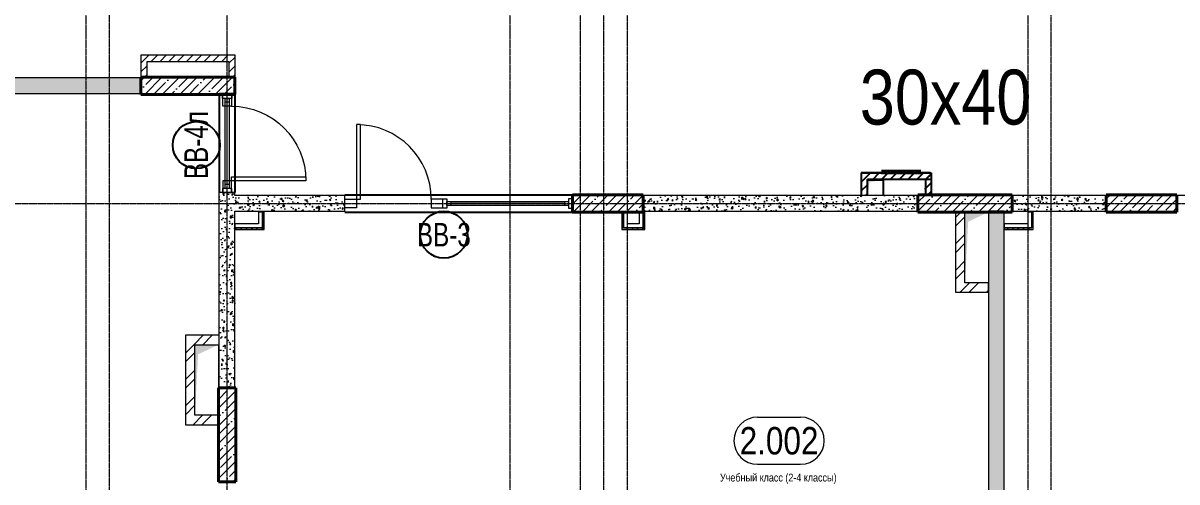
# Model space of a CAD drawing. Header units: millimetres. Extents: x -231292 to 573618, y -153144 to 564035.
# Drawn here: x 14084 to 28783, y 30980 to 36830 of the extents above; entities that cross this region are included whole.
import ezdxf
from ezdxf.enums import TextEntityAlignment as Align

# ---------------------------------------------------------------- set-up
doc = ezdxf.new("R2010")
doc.units = ezdxf.units.MM
doc.linetypes.add('CENTER2', pattern=[28.575, 19.05, -3.175, 3.175, -3.175])
doc.linetypes.add('HIDDEN2', pattern=[4.7625, 3.175, -1.5875])
doc.layers.get('0').update_dxf_attribs({"color": 250})
doc.layers.get('Defpoints').update_dxf_attribs({"color": 250})
for name, color, linetype, lineweight in [('11.10.2) люки', 30, 'Continuous', 60), ('АР_Area', 250, 'Continuous', 5), ('АР_Витраж', 250, 'Continuous', 13), ('АР_Витраж марка', 250, 'Continuous', 9), ('АР_Двери_витраж', 250, 'Continuous', 9), ('АР_Колонны', 250, 'Continuous', 35), ('АР_Стены ГКЛ', 250, 'Continuous', 15), ('АР_Стены ЖБ', 250, 'Continuous', 35), ('АР_Стены кирпич', 250, 'Continuous', 20), ('АР_Стены ПЕНОблок', 250, 'Continuous', 20), ('АР_Штриховка', 250, 'Continuous', 0), ('ОВ_Шахты', 250, 'Continuous', 5), ('РД_Оси_100', 250, 'Continuous', 0), ('РД_проем_инж перемыч_фахверк', 250, 'Continuous', 18)]:
    doc.layers.add(name, color=color, linetype=linetype, lineweight=lineweight)
doc.layers.add('РД_Витраж_вн', color=250, linetype='Continuous')
doc.layers.add('РД_Проем', color=250, linetype='Continuous', lineweight=0, plot=False)
doc.styles.add('Arial_09', font='ARIALN.TTF', dxfattribs={"width": 0.9})
doc.styles.add('style1', font='ARIALN.TTF')
pattern_1 = [(45, (8883.4, 13229.69), (-112.2532, 112.2532), []), (45, (8995.66, 13229.69), (-112.2532, 112.2532), [198.4375, -39.6875, 0, -39.6875])]
pattern_2 = [(45, (8883.4, 13229.69), (-168.3798, 168.3798), []), (45, (8995.66, 13229.69), (-168.3798, 168.3798), [])]
pattern_3 = [(45, (8883.4, 13229.69), (-168.3798, 168.3798), []), (45, (8995.66, 13229.69), (-168.3798, 168.3798), [])]
pattern_4 = [(45, (8883.403, 13229.686), (-33.67596, 33.67596), [])]
pattern_5 = [(45, (8883.4, 13229.69), (-56.1266, 56.1266), [])]
pattern_6 = [(45, (-205407.17, -109493.564), (-56.1266, 56.1266), [])]
pattern_7 = [(45, (-205407.17, -109493.564), (-56.1266, 56.1266), [])]

# ---------------------------------------------------------------- blocks, each defined once
blk = doc.blocks.new('СОШ_2200_АР_ОСИ_М100_28.05.24')
at = {"layer": 'РД_Оси_100', "linetype": 'CENTER2'}
blk.add_line((-5954.958, 21300), (29555, 21300), dxfattribs=at)
for points in [[(5849.555, 139938.679), (6000, 139538.679), (6000, -6194.559)], [(6300, -6195.83), (6300, 139538.679), (6450, 139938.679)], [(7800, -6155), (7800, 139938.679)], [(11400, 139938.679), (11400, -6155)], [(12000.12, -6155), (12300, -5755), (12300, 139538.679), (12000, 139938.679)], [(12600, -6155), (12600, 139938.679)], [(13200, -6155), (12900, -5755), (12900, 139538.679), (13220.167, 139939.357)], [(17850, 139938.679), (18000, 139538.679), (18000, -6194.092)], [(18300, -6196.31), (18300, 139538.679), (18450, 139938.679)]]:
    blk.add_lwpolyline(points, dxfattribs=at)
blk = doc.blocks.new('otv')
at = {"linetype": 'Continuous'}
blk.add_lwpolyline([(0, -1), (0, 0), (1, 0), (1, -1)], close=True, dxfattribs=at)
blk.add_solid([(0, -1), (0, 0), (0.135, -0.137), (1, 0)], dxfattribs=at)
blk = doc.blocks.new('MOK-МаркаПом_овал_ареал')
for p, q in [((-2.75, 3), (2.75, 3)), ((-2.75, -3), (2.75, -3))]:
    blk.add_line(p, q)
for centre, radius, start, end in [((-2.75, 0), 3, 90, 270), ((2.75, 0), 3, 270, 90), ((-3.75, 0), 3.5, 0, 0.001)]:
    blk.add_arc(centre, radius, start, end)
at = {"color": 0, "style": 'style1'}
blk.add_attdef('АР-ПОМЕЩЕНИЕ:НОМЕР', text='', height=3.5, dxfattribs=at).set_placement((0, 0), align=Align.MIDDLE)
at = {"layer": 'Defpoints', "color": 2, "style": 'style1'}
blk.add_attdef('АР-ПОМЕЩЕНИЕ:НАИМЕНОВАНИЕ', text='', height=1, dxfattribs=at).set_placement((-0.09, -4.81), align=Align.MIDDLE)
blk = doc.blocks.new('МаркаВитража1')
at = {"layer": 'Defpoints'}
blk.add_circle((0, 0), 3, dxfattribs=at)
at = {"color": 0, "linetype": 'ByBlock', "lineweight": -2, "style": 'Arial_09', "width": 0.9}
blk.add_attdef('АР-ОКНО:НАИМЕНОВАНИЕ', text='', height=3, dxfattribs=at).set_placement((0, 0), align=Align.MIDDLE)

msp = doc.modelspace()

# ---------------------------------------------------------------- hatches: boundary and pattern name
at = {"layer": 'АР_Стены ГКЛ', "linetype": 'Continuous', "lineweight": 0}
h = msp.add_hatch(dxfattribs=at)
h.set_pattern_fill('ANSI31', color=256, scale=15, angle=-360, style=0)
h.set_pattern_definition([(45, (8883.403, 13229.686), (-33.67596, 33.67596), [])])
h.paths.add_polyline_path([(17153.403, 34419.686), (17133.403, 34419.686), (17133.403, 34219.686), (17153.403, 34199.686)], flags=0)
h = msp.add_hatch(dxfattribs=at)
h.set_pattern_fill('ANSI31', color=256, scale=15, style=0)
h.set_pattern_definition([(45, (8883.403, 13229.686), (-33.67596, 33.67596), [])])
h.paths.add_polyline_path([(21713.403, 34199.686), (21733.403, 34219.686), (21733.403, 34419.686), (21713.403, 34419.686)], flags=0)
h = msp.add_hatch(dxfattribs=at)
h.set_pattern_fill('ANSI31', color=256, scale=15, angle=-360, style=0)
h.set_pattern_definition(pattern_4)
h.paths.add_polyline_path([(22003.403, 34419.686), (21983.403, 34419.686), (21983.403, 34219.686), (22003.403, 34199.686)], flags=0)
h = msp.add_hatch(dxfattribs=at)
h.set_pattern_fill('ANSI31', color=256, scale=15, angle=-360, style=0)
h.set_pattern_definition(pattern_4)
h.paths.add_polyline_path([(26953.403, 34419.686), (26933.403, 34419.686), (26933.403, 34219.686), (26953.403, 34199.686)], flags=0)
h = msp.add_hatch(dxfattribs=at)
h.set_pattern_fill('ANSI31', color=256, scale=15, style=0)
h.set_pattern_definition(pattern_4)
h.paths.add_polyline_path([(17153.403, 34199.686), (17133.403, 34219.686), (16783.403, 34219.686), (16783.403, 34199.686)], flags=0)
h = msp.add_hatch(dxfattribs=at)
h.set_pattern_fill('ANSI31', color=256, scale=15, style=0)
h.set_pattern_definition([(45, (8883.403, 13229.686), (-33.67596, 33.67596), [])])
h.paths.add_polyline_path([(22003.403, 34199.686), (21983.403, 34219.686), (21733.403, 34219.686), (21713.403, 34199.686)], flags=0)
h = msp.add_hatch(dxfattribs=at)
h.set_pattern_fill('ANSI31', color=256, scale=15, style=0)
h.set_pattern_definition(pattern_4)
h.paths.add_polyline_path([(26953.403, 34199.686), (26933.403, 34219.686), (26583.403, 34219.686), (26583.403, 34199.686)], flags=0)
at = {"layer": 'АР_Штриховка', "linetype": 'Continuous', "lineweight": 0, "ltscale": 0.5}
h = msp.add_hatch(dxfattribs=at)
h.set_pattern_fill('ANSI31', color=256, scale=25, angle=-360, style=0)
h.set_pattern_definition(pattern_5)
h.paths.add_polyline_path([(15663.403, 36339.686), (15583.403, 36419.686), (15583.403, 36139.686), (15663.403, 36139.686)], flags=0)
h = msp.add_hatch(dxfattribs=at)
h.set_pattern_fill('ANSI31', color=256, scale=25, style=0)
h.set_pattern_definition(pattern_5)
h.paths.add_polyline_path([(16703.965, 36339.686), (16783.965, 36419.686), (15583.403, 36419.686), (15663.403, 36339.686)], flags=0)
h = msp.add_hatch(dxfattribs=at)
h.set_pattern_fill('ANSI31', color=256, scale=25, style=0)
h.set_pattern_definition([(45, (8883.4, 13229.69), (-56.1266, 56.1266), [])])
h.paths.add_polyline_path([(16703.965, 36139.686), (16783.965, 36139.686), (16783.965, 36419.686), (16703.965, 36339.686)], flags=0)
at = {"layer": 'АР_Штриховка', "linetype": 'Continuous', "lineweight": 0}
h = msp.add_hatch(dxfattribs=at)
h.set_pattern_fill('AR-CONC', color=256, angle=-315, style=0)
h.set_pattern_definition([(95, (8883.4, 13229.69), (140.09465, 117.5534), [19.05, -209.55]), (40, (8883.4, 13229.69), (-160.0185, 110.1767), [15.24, -167.6406]), (145.45144, (8895.08, 13239.48), (-19.9238, 227.7301), [16.19, -178.0902]), (91.1842, (8847.48, 13265.6), (221.4102, 161.9534), [28.575, -314.325]), (141.6356, (8865.93, 13279.1), (-7.0866, 342.8268), [24.285, -267.1356]), (36.1842, (8847.48, 13265.6), (-7.0866, 342.8268), [22.86, -251.4597]), (66, (8874.42, 13274.59), (179.52, 34.89515), [19.05, -209.55]), (11, (8874.42, 13274.59), (-86.54, 173.9412), [15.24, -167.64]), (116.45145, (8889.38, 13277.5), (92.98, 208.8363), [16.19, -178.09]), (82.5, (8883.4, 13229.686), (-57.60547, 61.97341), [0, -165.608, 0, -170.18, 0, -168.275]), (52.5, (8883.4, 13229.69), (-23.58973, 118.087), [0, -97.028, 0, -161.798, 0, -64.135]), (12.5, (8843.35, 13189.634), (99.92786, 91.8262), [0, -63.5, 0, -198.12, 0, -262.89]), (2.5, (8825.39, 13171.67), (86.7639, 122.7224), [0, -82.55, 0, -131.572, 0, -186.69])])
h.paths.add_polyline_path([(9003.403, 36129.686), (9003.403, 35929.686), (15583.403, 35929.686), (15583.403, 36129.686)], flags=0)
at = {"layer": 'АР_Штриховка', "linetype": 'Continuous', "lineweight": 5}
h = msp.add_hatch(dxfattribs=at)
h.set_pattern_fill('ANSI35', color=256, scale=25, style=0)
h.set_pattern_definition(pattern_1)
h.paths.add_polyline_path([(16783.403, 35919.686), (16783.403, 36139.686), (15583.403, 36139.686), (15583.403, 35919.686)], flags=0)
at = {"layer": 'АР_Штриховка', "linetype": 'Continuous', "lineweight": 0}
h = msp.add_hatch(dxfattribs=at)
h.set_pattern_fill('AR-CONC', color=256, angle=45, style=0)
h.set_pattern_definition([(95, (8883.4, 13229.69), (140.09465, 117.5534), [19.05, -209.55]), (40, (8883.4, 13229.69), (-160.0185, 110.1767), [15.24, -167.6406]), (145.45144, (8895.08, 13239.48), (-19.9238, 227.7301), [16.19, -178.0902]), (91.1842, (8847.48, 13265.6), (221.4102, 161.9534), [28.575, -314.325]), (141.6356, (8865.93, 13279.1), (-7.0866, 342.8268), [24.285, -267.1356]), (36.1842, (8847.48, 13265.6), (-7.0866, 342.8268), [22.86, -251.4597]), (66, (8874.42, 13274.59), (179.52, 34.89515), [19.05, -209.55]), (11, (8874.42, 13274.59), (-86.5399, 173.9412), [15.24, -167.64]), (116.45145, (8889.38, 13277.5), (92.98, 208.8363), [16.19, -178.09]), (82.5, (8883.4, 13229.686), (-57.60547, 61.97341), [0, -165.608, 0, -170.18, 0, -168.275]), (52.5, (8883.4, 13229.69), (-23.58973, 118.087), [0, -97.028, 0, -161.798, 0, -64.135]), (12.5, (8843.35, 13189.634), (99.92786, 91.8262), [0, -63.5, 0, -198.12, 0, -262.89]), (2.5, (8825.39, 13171.67), (86.7639, 122.7224), [0, -82.55, 0, -131.572, 0, -186.69])])
h.paths.add_polyline_path([(16583.403, 32179.686), (16783.403, 32179.686), (16783.403, 34429.686), (16733.403, 34493.019), (16583.403, 34419.686)], flags=0)
h.paths.add_polyline_path([(16583.403, 34419.686), (16733.403, 34493.019), (16783.403, 34629.686), (16783.403, 34669.686), (16583.403, 34669.686)], flags=0)
h.paths.add_polyline_path([(16583.403, 35919.686), (16783.403, 35919.686), (16783.403, 35929.686), (16583.403, 35929.686)], flags=0)
at = {"layer": 'АР_Штриховка', "linetype": 'Continuous', "lineweight": 25, "ltscale": 0.5, "true_color": 0x000000}
h = msp.add_hatch(dxfattribs=at)
h.set_pattern_fill('ANSI31', color=18, scale=25, angle=-360, style=0)
h.set_pattern_definition(pattern_6)
h.paths.add_polyline_path([(24841.617, 34839.686), (24761.617, 34919.686), (24761.617, 34629.686), (24841.617, 34629.686)], flags=0)
h = msp.add_hatch(dxfattribs=at)
h.set_pattern_fill('ANSI31', color=18, scale=25, style=0)
h.set_pattern_definition(pattern_7)
h.paths.add_polyline_path([(25641.007, 34839.686), (25641.007, 34919.686), (24761.617, 34919.686), (24841.617, 34839.686)], flags=0)
h = msp.add_hatch(dxfattribs=at)
h.set_pattern_fill('ANSI31', color=18, scale=25, style=0)
h.set_pattern_definition(pattern_7)
h.paths.add_polyline_path([(24771.471, 34839.686), (24771.471, 34919.686), (25650.861, 34919.686), (25570.861, 34839.686)], flags=0)
h = msp.add_hatch(dxfattribs=at)
h.set_pattern_fill('ANSI31', color=18, scale=25, angle=-360, style=0)
h.set_pattern_definition(pattern_6)
h.paths.add_polyline_path([(25570.861, 34839.686), (25650.861, 34919.686), (25650.861, 34629.686), (25570.861, 34629.686)], flags=0)
at = {"layer": 'АР_Штриховка', "linetype": 'Continuous', "lineweight": 0}
h = msp.add_hatch(dxfattribs=at)
h.set_pattern_fill('AR-CONC', color=256, angle=-315, style=0)
h.set_pattern_definition([(95, (8883.4, 13229.69), (140.09465, 117.5534), [19.05, -209.55]), (40, (8883.4, 13229.69), (-160.0185, 110.1767), [15.24, -167.6406]), (145.45144, (8895.08, 13239.48), (-19.9238, 227.7301), [16.19, -178.0902]), (91.1842, (8847.48, 13265.6), (221.4102, 161.9534), [28.575, -314.325]), (141.6356, (8865.93, 13279.1), (-7.0866, 342.8268), [24.285, -267.1356]), (36.1842, (8847.48, 13265.6), (-7.0866, 342.8268), [22.86, -251.4597]), (66, (8874.42, 13274.59), (179.52, 34.89515), [19.05, -209.55]), (11, (8874.42, 13274.59), (-86.54, 173.9412), [15.24, -167.64]), (116.45145, (8889.38, 13277.5), (92.98, 208.8363), [16.19, -178.09]), (82.5, (8883.4, 13229.686), (-57.60547, 61.97341), [0, -165.608, 0, -170.18, 0, -168.275]), (52.5, (8883.4, 13229.69), (-23.58973, 118.087), [0, -97.028, 0, -161.798, 0, -64.135]), (12.5, (8843.35, 13189.634), (99.92786, 91.8262), [0, -63.5, 0, -198.12, 0, -262.89]), (2.5, (8825.39, 13171.67), (86.7639, 122.7224), [0, -82.55, 0, -131.572, 0, -186.69])])
h.paths.add_polyline_path([(16783.403, 34629.686), (16733.403, 34493.019), (16783.403, 34429.686), (18183.403, 34429.686), (18183.403, 34629.686)], flags=0)
at = {"layer": 'АР_Штриховка', "linetype": 'Continuous', "lineweight": 5}
h = msp.add_hatch(dxfattribs=at)
h.set_pattern_fill('ANSI35', color=256, scale=25, style=0)
h.set_pattern_definition(pattern_1)
h.paths.add_polyline_path([(21983.403, 34419.686), (21983.403, 34639.686), (21083.403, 34639.686), (21083.403, 34419.686)], flags=0)
at = {"layer": 'АР_Штриховка', "linetype": 'Continuous', "lineweight": 0}
h = msp.add_hatch(dxfattribs=at)
h.set_pattern_fill('AR-CONC', color=256, angle=45, style=0)
h.set_pattern_definition([(95, (8883.4, 13229.69), (140.09465, 117.5534), [19.05, -209.55]), (40, (8883.4, 13229.69), (-160.0185, 110.1767), [15.24, -167.6406]), (145.45144, (8895.08, 13239.48), (-19.9238, 227.7301), [16.19, -178.0902]), (91.1842, (8847.48, 13265.6), (221.4102, 161.9534), [28.575, -314.325]), (141.6356, (8865.93, 13279.1), (-7.0866, 342.8268), [24.285, -267.1356]), (36.1842, (8847.48, 13265.6), (-7.0866, 342.8268), [22.86, -251.4597]), (66, (8874.42, 13274.59), (179.52, 34.89515), [19.05, -209.55]), (11, (8874.42, 13274.59), (-86.5399, 173.9412), [15.24, -167.64]), (116.45144, (8889.38, 13277.5), (92.98, 208.8363), [16.19, -178.09]), (82.5, (8883.4, 13229.686), (-57.60547, 61.97341), [0, -165.608, 0, -170.18, 0, -168.275]), (52.5, (8883.4, 13229.69), (-23.58973, 118.087), [0, -97.028, 0, -161.798, 0, -64.135]), (12.5, (8843.35, 13189.634), (99.92786, 91.8262), [0, -63.5, 0, -198.12, 0, -262.89]), (2.5, (8825.39, 13171.67), (86.7639, 122.7224), [0, -82.55, 0, -131.572, 0, -186.69])])
h.paths.add_polyline_path([(21983.403, 34629.686), (21983.403, 34429.686), (25483.403, 34429.686), (25483.403, 34629.686)], flags=0)
at = {"layer": 'АР_Штриховка', "linetype": 'Continuous', "lineweight": 5}
h = msp.add_hatch(dxfattribs=at)
h.set_pattern_fill('ANSI35', color=256, scale=25, style=0)
h.set_pattern_definition(pattern_1)
h.paths.add_polyline_path([(26683.403, 34419.686), (26683.403, 34639.686), (25483.403, 34639.686), (25483.403, 34419.686)], flags=0)
at = {"layer": 'АР_Штриховка', "linetype": 'Continuous', "lineweight": 0}
h = msp.add_hatch(dxfattribs=at)
h.set_pattern_fill('AR-CONC', color=256, angle=-315, style=0)
h.set_pattern_definition([(95, (8883.4, 13229.69), (140.09465, 117.5534), [19.05, -209.55]), (40, (8883.4, 13229.69), (-160.0185, 110.1767), [15.24, -167.6406]), (145.45144, (8895.08, 13239.48), (-19.9238, 227.7301), [16.19, -178.0902]), (91.1842, (8847.48, 13265.6), (221.4102, 161.9534), [28.575, -314.325]), (141.6356, (8865.93, 13279.1), (-7.0866, 342.8268), [24.285, -267.1356]), (36.1842, (8847.48, 13265.6), (-7.0866, 342.8268), [22.86, -251.4597]), (66, (8874.42, 13274.59), (179.52, 34.89515), [19.05, -209.55]), (11, (8874.42, 13274.59), (-86.5399, 173.9412), [15.24, -167.64]), (116.45145, (8889.38, 13277.5), (92.98, 208.8363), [16.19, -178.0899]), (82.5, (8883.4, 13229.686), (-57.60547, 61.97341), [0, -165.608, 0, -170.18, 0, -168.275]), (52.5, (8883.4, 13229.69), (-23.58973, 118.087), [0, -97.028, 0, -161.798, 0, -64.135]), (12.5, (8843.35, 13189.634), (99.92786, 91.8262), [0, -63.5, 0, -198.12, 0, -262.89]), (2.5, (8825.39, 13171.67), (86.7639, 122.7224), [0, -82.55, 0, -131.572, 0, -186.69])])
h.paths.add_polyline_path([(26683.403, 34629.686), (26683.403, 34429.686), (27883.403, 34429.686), (27883.403, 34629.686)], flags=0)
at = {"layer": 'АР_Штриховка', "linetype": 'Continuous', "lineweight": 5}
h = msp.add_hatch(dxfattribs=at)
h.set_pattern_fill('ANSI35', color=256, scale=25, style=0)
h.set_pattern_definition(pattern_1)
h.paths.add_polyline_path([(28783.403, 34419.686), (28783.403, 34639.686), (27883.403, 34639.686), (27883.403, 34419.686)], flags=0)
at = {"layer": 'АР_Штриховка', "linetype": 'Continuous', "lineweight": 0}
h = msp.add_hatch(dxfattribs=at)
h.set_pattern_fill('ANSI32', color=256, scale=25, style=0)
h.set_pattern_definition(pattern_3)
h.paths.add_polyline_path([(25963.403, 33399.686), (26083.403, 33519.686), (26083.403, 34419.686), (25963.403, 34419.686)], flags=0)
h = msp.add_hatch(dxfattribs=at)
h.set_pattern_fill('AR-CONC', color=256, angle=45, style=0)
h.set_pattern_definition([(95, (8883.4, 13229.69), (140.09465, 117.5534), [19.05, -209.55]), (40, (8883.4, 13229.69), (-160.0185, 110.1767), [15.24, -167.6406]), (145.45144, (8895.08, 13239.48), (-19.9238, 227.7301), [16.19, -178.0902]), (91.1842, (8847.48, 13265.6), (221.4102, 161.9534), [28.575, -314.325]), (141.6356, (8865.93, 13279.1), (-7.0866, 342.8268), [24.285, -267.1356]), (36.1842, (8847.48, 13265.6), (-7.0866, 342.8268), [22.86, -251.4597]), (66, (8874.42, 13274.59), (179.52, 34.89515), [19.05, -209.55]), (11, (8874.42, 13274.59), (-86.5399, 173.9412), [15.24, -167.64]), (116.45145, (8889.38, 13277.5), (92.98, 208.8363), [16.19, -178.0899]), (82.5, (8883.4, 13229.686), (-57.60547, 61.97341), [0, -165.608, 0, -170.18, 0, -168.275]), (52.5, (8883.4, 13229.69), (-23.58973, 118.087), [0, -97.028, 0, -161.798, 0, -64.135]), (12.5, (8843.35, 13189.634), (99.92786, 91.8262), [0, -63.5, 0, -198.12, 0, -262.89]), (2.5, (8825.39, 13171.67), (86.7639, 122.7224), [0, -82.55, 0, -131.572, 0, -186.69])])
h.paths.add_polyline_path([(26383.403, 26849.686), (26583.403, 26849.686), (26583.403, 34429.686), (26383.403, 34429.686)], flags=0)
h = msp.add_hatch(dxfattribs=at)
h.set_pattern_fill('ANSI32', color=256, scale=25, angle=-360, style=0)
h.set_pattern_definition(pattern_2)
h.paths.add_polyline_path([(26383.403, 33399.686), (26383.403, 33519.686), (26083.403, 33519.686), (25963.403, 33399.686)], flags=0)
h = msp.add_hatch(dxfattribs=at)
h.set_pattern_fill('ANSI32', color=256, scale=25, style=0)
h.set_pattern_definition(pattern_3)
h.paths.add_polyline_path([(16153.403, 31709.686), (16273.403, 31829.686), (16273.403, 32729.686), (16153.403, 32849.686)], flags=0)
h = msp.add_hatch(dxfattribs=at)
h.set_pattern_fill('ANSI32', color=256, scale=25, angle=-360, style=0)
h.set_pattern_definition([(45, (8883.4, 13229.69), (-168.3798, 168.3798), []), (45, (8995.66, 13229.69), (-168.3798, 168.3798), [])])
h.paths.add_polyline_path([(16153.403, 32849.686), (16273.403, 32729.686), (16583.408, 32729.686), (16583.408, 32849.686)], flags=0)
at = {"layer": 'АР_Штриховка', "linetype": 'Continuous', "lineweight": 5}
h = msp.add_hatch(dxfattribs=at)
h.set_pattern_fill('ANSI35', color=256, scale=25, style=0)
h.set_pattern_definition(pattern_1)
h.paths.add_polyline_path([(16793.403, 32179.686), (16573.403, 32179.686), (16573.403, 30979.686), (16793.403, 30979.686)], flags=0)
at = {"layer": 'АР_Штриховка', "linetype": 'Continuous', "lineweight": 0}
h = msp.add_hatch(dxfattribs=at)
h.set_pattern_fill('ANSI32', color=256, scale=25, angle=-360, style=0)
h.set_pattern_definition(pattern_2)
h.paths.add_polyline_path([(16573.403, 31709.686), (16573.403, 31829.686), (16273.403, 31829.686), (16153.403, 31709.686)], flags=0)

# ---------------------------------------------------------------- linework, layer by layer
at = {"color": 18, "linetype": 'Continuous', "lineweight": 25, "true_color": 0x000000}
for p, q in [((25580.623, 34839.686), (25580.623, 34639.686)), ((25580.623, 34839.686), (25580.623, 34639.686)), ((24841.617, 34630.655), (24841.617, 34830.655)), ((24841.617, 34830.655), (25041.617, 34830.655)), ((24841.617, 34630.655), (24841.617, 34830.655)), ((24841.617, 34830.655), (25041.617, 34830.655)), ((25041.617, 34830.655), (25041.617, 34630.655)), ((25041.617, 34830.655), (25041.617, 34630.655))]:
    msp.add_line(p, q, dxfattribs=at)
msp.add_solid([(24841.617, 34630.655), (24841.617, 34830.655), (24868.546, 34803.34), (25041.617, 34830.655)], dxfattribs=at)
msp.add_solid([(24841.617, 34630.655), (24841.617, 34830.655), (24868.546, 34803.34), (25041.617, 34830.655)], dxfattribs=at)
at = {"layer": '11.10.2) люки'}
msp.add_lwpolyline([(25019.295, 34932.441), (25519.295, 34932.441)], dxfattribs=at)
at = {"layer": 'АР_Витраж', "linetype": 'Continuous', "lineweight": 5}
for p, q in [((16583.403, 34669.686), (16583.403, 35919.686)), ((16783.403, 34669.686), (16783.403, 35919.686)), ((21083.403, 34639.686), (19433.403, 34639.686)), ((21083.403, 34419.686), (19433.403, 34419.686))]:
    msp.add_line(p, q, dxfattribs=at)
at = {"layer": 'АР_Витраж', "linetype": 'Continuous', "lineweight": 13}
for p, q in [((16708.403, 35819.686), (16658.403, 35819.686)), ((16683.403, 34769.686), (16683.403, 35819.686)), ((16708.403, 34769.686), (16658.403, 34769.686)), ((19533.403, 34554.686), (19533.403, 34504.686)), ((20983.403, 34554.686), (20983.403, 34504.686)), ((20983.403, 34529.686), (19533.403, 34529.686))]:
    msp.add_line(p, q, dxfattribs=at)
for points in [[(16623.403, 35869.686), (16623.403, 35919.686), (16743.403, 35919.686), (16743.403, 35869.686)], [(16708.403, 34719.686), (16658.403, 34719.686), (16658.403, 35869.686), (16708.403, 35869.686)], [(16623.403, 34719.686), (16623.403, 34669.686), (16743.403, 34669.686), (16743.403, 34719.686)], [(19483.403, 34469.686), (19433.403, 34469.686), (19433.403, 34589.686), (19483.403, 34589.686)], [(21033.403, 34554.686), (21033.403, 34504.686), (19483.403, 34504.686), (19483.403, 34554.686)], [(21033.403, 34469.686), (21083.403, 34469.686), (21083.403, 34589.686), (21033.403, 34589.686)]]:
    msp.add_lwpolyline(points, close=True, dxfattribs=at)
at = {"layer": 'АР_Двери_витраж', "linetype": 'Continuous', "lineweight": 9}
for points in [[(16628.403, 35769.686), (16628.403, 35919.686), (16738.403, 35919.686), (16738.403, 35769.686)], [(18333.403, 34584.686), (18383.403, 34584.686), (18383.403, 35534.686), (18333.403, 35534.686)], [(16738.403, 34819.686), (16738.403, 34869.686), (17688.403, 34869.686), (17688.403, 34819.686)], [(16628.403, 34819.686), (16628.403, 34669.686), (16738.403, 34669.686), (16738.403, 34819.686)], [(18333.403, 34474.686), (18183.403, 34474.686), (18183.403, 34584.686), (18333.403, 34584.686)], [(19283.403, 34474.686), (19433.403, 34474.686), (19433.403, 34584.686), (19283.403, 34584.686)]]:
    msp.add_lwpolyline(points, close=True, dxfattribs=at)
at = {"layer": 'АР_Двери_витраж', "linetype": 'Continuous', "lineweight": 9, "extrusion": (0, 0, -1)}
msp.add_arc((-16738.403, 34819.686), 950, 90, 180, dxfattribs=at)
at = {"layer": 'АР_Двери_витраж', "linetype": 'Continuous', "lineweight": 9}
msp.add_arc((18333.403, 34584.686), 950, 0, 90, dxfattribs=at)
at = {"layer": 'АР_Колонны', "linetype": 'HIDDEN2', "lineweight": 25}
for p, q in [((15583.403, 36139.686), (16783.403, 36139.686)), ((15583.403, 35919.686), (15583.403, 36139.686)), ((16783.403, 36139.686), (16783.403, 35919.686)), ((16783.403, 35919.686), (15583.403, 35919.686)), ((21083.403, 34639.686), (21983.403, 34639.686)), ((21083.403, 34419.686), (21083.403, 34639.686)), ((21983.403, 34639.686), (21983.403, 34419.686)), ((25483.403, 34639.686), (26683.403, 34639.686)), ((25483.403, 34419.686), (25483.403, 34639.686)), ((26683.403, 34639.686), (26683.403, 34419.686)), ((27883.403, 34639.686), (28783.403, 34639.686)), ((27883.403, 34419.686), (27883.403, 34639.686)), ((28783.403, 34639.686), (28783.403, 34419.686)), ((21983.403, 34419.686), (21083.403, 34419.686)), ((26683.403, 34419.686), (25483.403, 34419.686)), ((28783.403, 34419.686), (27883.403, 34419.686)), ((16573.403, 32179.686), (16793.403, 32179.686)), ((16573.403, 30979.686), (16573.403, 32179.686)), ((16793.403, 32179.686), (16793.403, 30979.686)), ((16793.403, 30979.686), (16573.403, 30979.686))]:
    msp.add_line(p, q, dxfattribs=at)
at = {"layer": 'АР_Колонны', "linetype": 'Continuous', "lineweight": 35}
for p, q in [((15583.403, 35919.686), (15583.403, 36139.686)), ((15583.403, 36139.686), (16783.403, 36139.686)), ((16783.403, 35919.686), (16783.403, 36139.686)), ((15583.403, 35919.686), (16783.403, 35919.686)), ((21083.403, 34639.686), (21083.403, 34419.686)), ((21083.403, 34639.686), (21983.403, 34639.686)), ((21083.403, 34639.686), (21083.403, 34419.686)), ((21983.403, 34419.686), (21983.403, 34639.686)), ((21983.403, 34419.686), (21983.403, 34639.686)), ((25483.403, 34419.686), (25483.403, 34639.686)), ((25483.403, 34639.686), (26683.403, 34639.686)), ((26683.403, 34419.686), (26683.403, 34639.686)), ((27883.403, 34419.686), (27883.403, 34639.686)), ((27883.403, 34639.686), (28783.403, 34639.686)), ((28783.403, 34419.686), (28783.403, 34639.686)), ((21083.403, 34419.686), (21983.403, 34419.686)), ((25483.403, 34419.686), (26683.403, 34419.686)), ((27883.403, 34419.686), (28783.403, 34419.686)), ((16573.403, 30979.686), (16573.403, 32179.686)), ((16573.403, 32179.686), (16793.403, 32179.686)), ((16793.403, 30979.686), (16793.403, 32179.686)), ((16573.403, 30979.686), (16793.403, 30979.686))]:
    msp.add_line(p, q, dxfattribs=at)
at = {"layer": 'АР_Стены ГКЛ', "linetype": 'Continuous', "lineweight": 5}
for p, q in [((17133.403, 34419.686), (17083.403, 34419.686)), ((17083.403, 34419.686), (17083.403, 34269.686)), ((17133.403, 34219.686), (17133.403, 34419.686)), ((17153.403, 34419.686), (17133.403, 34419.686)), ((17133.403, 34419.686), (17133.403, 34219.686)), ((17153.403, 34199.686), (17153.403, 34419.686)), ((21733.403, 34419.686), (21713.403, 34419.686)), ((21713.403, 34419.686), (21713.403, 34199.686)), ((21783.403, 34419.686), (21733.403, 34419.686)), ((21733.403, 34419.686), (21733.403, 34219.686)), ((21733.403, 34219.686), (21733.403, 34419.686)), ((21783.403, 34269.686), (21783.403, 34419.686)), ((21983.403, 34419.686), (21933.403, 34419.686)), ((21933.403, 34419.686), (21933.403, 34269.686)), ((21983.403, 34219.686), (21983.403, 34419.686)), ((22003.403, 34419.686), (21983.403, 34419.686)), ((21983.403, 34419.686), (21983.403, 34219.686)), ((22003.403, 34199.686), (22003.403, 34419.686)), ((26933.403, 34419.686), (26883.403, 34419.686)), ((26883.403, 34419.686), (26883.403, 34269.686)), ((26933.403, 34219.686), (26933.403, 34419.686)), ((26953.403, 34419.686), (26933.403, 34419.686)), ((26933.403, 34419.686), (26933.403, 34219.686)), ((26953.403, 34199.686), (26953.403, 34419.686)), ((17083.403, 34269.686), (16783.403, 34269.686)), ((16783.403, 34269.686), (16783.403, 34219.686)), ((21933.403, 34269.686), (21783.403, 34269.686)), ((26883.403, 34269.686), (26583.403, 34269.686)), ((26583.403, 34269.686), (26583.403, 34219.686)), ((16783.403, 34219.686), (17133.403, 34219.686)), ((17133.403, 34219.686), (16783.403, 34219.686)), ((16783.403, 34219.686), (16783.403, 34199.686)), ((16783.403, 34199.686), (17153.403, 34199.686)), ((21713.403, 34199.686), (22003.403, 34199.686)), ((21733.403, 34219.686), (21983.403, 34219.686)), ((21983.403, 34219.686), (21733.403, 34219.686)), ((26583.403, 34219.686), (26933.403, 34219.686)), ((26933.403, 34219.686), (26583.403, 34219.686)), ((26583.403, 34219.686), (26583.403, 34199.686)), ((26583.403, 34199.686), (26953.403, 34199.686))]:
    msp.add_line(p, q, dxfattribs=at)
at = {"layer": 'АР_Стены ЖБ', "linetype": 'Continuous', "lineweight": 40}
for p, q in [((16783.403, 36139.686), (15583.403, 36139.686)), ((15583.403, 36139.686), (15583.403, 35919.686)), ((16783.403, 35919.686), (16783.403, 36139.686)), ((15583.403, 35919.686), (16783.403, 35919.686)), ((21983.403, 34639.686), (21083.403, 34639.686)), ((21083.403, 34639.686), (21083.403, 34419.686)), ((21983.403, 34419.686), (21983.403, 34639.686)), ((26683.403, 34639.686), (25483.403, 34639.686)), ((25483.403, 34639.686), (25483.403, 34419.686)), ((26683.403, 34419.686), (26683.403, 34639.686)), ((28783.403, 34639.686), (27883.403, 34639.686)), ((27883.403, 34639.686), (27883.403, 34419.686)), ((28783.403, 34419.686), (28783.403, 34639.686)), ((21083.403, 34419.686), (21983.403, 34419.686)), ((25483.403, 34419.686), (26683.403, 34419.686)), ((27883.403, 34419.686), (28783.403, 34419.686)), ((16793.403, 32179.686), (16573.403, 32179.686)), ((16573.403, 32179.686), (16573.403, 30979.686)), ((16793.403, 30979.686), (16793.403, 32179.686)), ((16573.403, 30979.686), (16793.403, 30979.686))]:
    msp.add_line(p, q, dxfattribs=at)
at = {"layer": 'АР_Стены кирпич', "linetype": 'Continuous', "lineweight": 20}
for p, q in [((26083.403, 34419.686), (25963.403, 34419.686)), ((25963.403, 34419.686), (25963.403, 33399.686)), ((26083.403, 33519.686), (26083.403, 34419.686)), ((26383.403, 33519.686), (26083.403, 33519.686)), ((26383.403, 33399.686), (26383.403, 33519.686)), ((25963.403, 33399.686), (26383.403, 33399.686)), ((16153.403, 32849.686), (16153.403, 31709.686)), ((16583.408, 32849.686), (16153.403, 32849.686)), ((16583.408, 32729.686), (16583.408, 32849.686)), ((16273.403, 31829.686), (16273.403, 32729.686)), ((16273.403, 32729.686), (16583.408, 32729.686)), ((16573.403, 31829.686), (16273.403, 31829.686)), ((16573.403, 31709.686), (16573.403, 31829.686)), ((16153.403, 31709.686), (16573.403, 31709.686))]:
    msp.add_line(p, q, dxfattribs=at)
at = {"layer": 'АР_Стены ПЕНОблок', "linetype": 'Continuous', "lineweight": 20}
for p, q in [((15583.403, 36419.686), (15583.403, 36139.686)), ((16783.965, 36419.686), (15583.403, 36419.686)), ((15663.403, 36139.686), (15663.403, 36339.686)), ((15663.403, 36339.686), (16703.965, 36339.686)), ((16703.965, 36339.686), (16703.965, 36139.686)), ((16783.965, 36139.686), (16783.965, 36419.686)), ((15583.403, 36129.686), (9003.403, 36129.686)), ((15583.403, 36139.686), (15663.403, 36139.686)), ((15583.403, 35929.686), (15583.403, 36129.686)), ((16703.965, 36139.686), (16783.965, 36139.686)), ((9003.403, 35929.686), (15583.403, 35929.686)), ((16783.403, 35929.686), (16583.403, 35929.686)), ((16583.403, 35929.686), (16583.403, 35919.686)), ((16583.403, 35919.686), (16783.403, 35919.686)), ((16783.403, 35919.686), (16783.403, 35929.686)), ((16783.403, 34669.686), (16583.403, 34669.686)), ((16583.403, 32179.686), (16583.403, 34669.686)), ((16783.403, 34629.686), (16783.403, 34669.686)), ((18183.403, 34629.686), (16783.403, 34629.686)), ((18183.403, 34429.686), (18183.403, 34629.686)), ((21983.403, 34629.686), (21983.403, 34429.686)), ((25483.403, 34629.686), (21983.403, 34629.686)), ((25483.403, 34429.686), (25483.403, 34629.686)), ((26683.403, 34629.686), (26683.403, 34429.686)), ((27883.403, 34629.686), (26683.403, 34629.686)), ((27883.403, 34429.686), (27883.403, 34629.686)), ((28783.403, 34629.686), (28783.403, 34429.686)), ((29783.403, 34629.686), (28783.403, 34629.686)), ((16783.403, 34429.686), (18183.403, 34429.686)), ((16783.403, 32179.686), (16783.403, 34429.686)), ((21983.403, 34429.686), (25483.403, 34429.686)), ((26583.403, 34429.686), (26383.403, 34429.686)), ((26383.403, 34429.686), (26383.403, 26849.686)), ((26583.403, 26849.686), (26583.403, 34429.686)), ((26683.403, 34429.686), (27883.403, 34429.686)), ((16583.403, 32179.686), (16783.403, 32179.686))]:
    msp.add_line(p, q, dxfattribs=at)
at = {"layer": 'АР_Стены ПЕНОблок', "color": 18, "linetype": 'Continuous', "lineweight": 25, "true_color": 0x000000}
for p, q in [((24761.617, 34919.686), (24761.617, 34629.686)), ((25641.007, 34919.686), (24761.617, 34919.686)), ((24771.471, 34919.686), (25650.861, 34919.686)), ((24841.617, 34629.686), (24841.617, 34839.686)), ((24841.617, 34839.686), (25641.007, 34839.686)), ((25650.861, 34919.686), (25650.861, 34629.686))]:
    msp.add_line(p, q, dxfattribs=at)
at = {"layer": 'РД_Витраж_вн', "linetype": 'Continuous', "lineweight": -3}
for p, q in [((16583.403, 35919.686), (16583.403, 34669.686)), ((16783.403, 35919.686), (16783.403, 34669.686)), ((18184.403, 34639.686), (21084.403, 34639.686)), ((18184.403, 34419.686), (21084.403, 34419.686))]:
    msp.add_line(p, q, dxfattribs=at)
at = {"layer": 'РД_Проем', "linetype": 'Continuous', "lineweight": 0}
for p, q in [((16583.403, 35919.686), (16583.403, 34669.686)), ((16783.403, 35919.686), (16783.403, 34669.686)), ((18183.403, 34639.686), (21083.403, 34639.686)), ((18183.403, 34419.686), (21083.403, 34419.686))]:
    msp.add_line(p, q, dxfattribs=at)
at = {"layer": 'РД_проем_инж перемыч_фахверк', "linetype": 'Continuous', "lineweight": 18}
for p, q in [((16583.403, 35919.686), (16583.403, 34669.686)), ((16783.403, 35919.686), (16783.403, 34669.686)), ((21083.403, 34639.686), (18183.403, 34639.686)), ((21083.403, 34419.686), (18183.403, 34419.686))]:
    msp.add_line(p, q, dxfattribs=at)

# ---------------------------------------------------------------- block references
at = {"layer": 'АР_Area', "linetype": 'Continuous', "lineweight": 5, "xscale": 100, "yscale": 100, "zscale": 100}
msp.add_blockref('MOK-МаркаПом_овал_ареал', (23714.783, 31505.272), dxfattribs=at).add_auto_attribs({'АР-ПОМЕЩЕНИЕ:НОМЕР': '2.002', 'АР-ПОМЕЩЕНИЕ:НАИМЕНОВАНИЕ': 'Учебный класс (2-4 классы)'})
at = {"layer": 'АР_Витраж марка', "linetype": 'Continuous', "lineweight": 9, "xscale": 100, "yscale": 100, "zscale": 100, "rotation": 90}
msp.add_blockref('МаркаВитража1', (16290.994, 35273.896), dxfattribs=at).add_auto_attribs({'АР-ОКНО:НАИМЕНОВАНИЕ': 'ВВ-4л'})
at = {"layer": 'АР_Витраж марка', "linetype": 'Continuous', "lineweight": 9, "xscale": 100, "yscale": 100, "zscale": 100}
msp.add_blockref('МаркаВитража1', (19444.326, 34131.692), dxfattribs=at).add_auto_attribs({'АР-ОКНО:НАИМЕНОВАНИЕ': 'ВВ-3'})
at = {"layer": 'ОВ_Шахты', "xscale": 300, "yscale": 900}
for p in [(26083.403, 34419.686), (16273.403, 32729.686)]:
    msp.add_blockref('otv', p, dxfattribs=at)
at = {"layer": 'РД_Оси_100'}
msp.add_blockref('СОШ_2200_АР_ОСИ_М100_28.05.24', (8883.403, 13229.686), dxfattribs=at)

# ---------------------------------------------------------------- next in the draw order: texts
at = {"layer": '11.10.2) люки', "color": 176, "true_color": 0x00008a, "insert": (24744.02, 36235.818), "char_height": 700, "width": 1668.44707, "attachment_point": 1, "line_spacing_factor": 0.3, "style": 'style1', "bg_fill": 3, "box_fill_scale": 1, "bg_fill_color": 256, "bg_fill_transparency": 0}
msp.add_mtext('\\pxsm1;30х40', dxfattribs=at)

doc.saveas('drawing.dxf')
